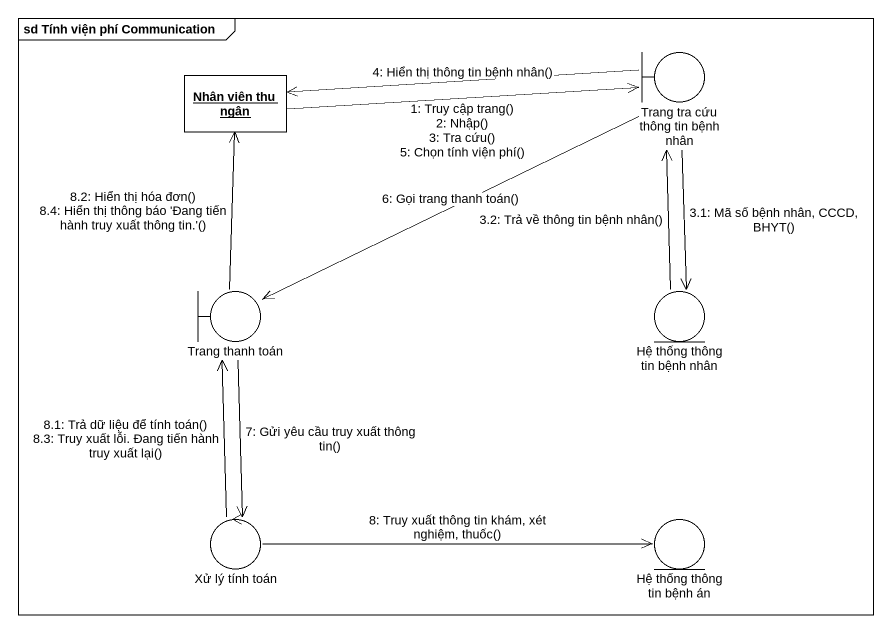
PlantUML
@startuml
mainframe sd Tính viện phí Communication
allowmixing
hide circle
hide empty members
object "Nhân viên thu ngân" as Nhân_viên_thu_ngân
boundary "Trang tra cứu thông tin bệnh nhân" as Trang_tra_cứu_thông_tin
boundary "Trang thanh toán" as Trang_thanh_toán
entity "Hệ thống thông tin bệnh nhân" as Hệ_thống_thông_tin_bệnh_nhân
control "Xử lý tính toán" as Xử_lý_tính_toán
entity "Hệ thống thông tin bệnh án" as Hệ_thống_thông_tin_bệnh_án
Nhân_viên_thu_ngân -right-> Trang_tra_cứu_thông_tin : 1: Truy cập trang()\n2: Nhập()\n3: Tra cứu()\n5: Chọn tính viện phí()
Trang_tra_cứu_thông_tin --> Hệ_thống_thông_tin_bệnh_nhân : 3.1: Mã số bệnh nhân, CCCD, BHYT()
Hệ_thống_thông_tin_bệnh_nhân -up-> Trang_tra_cứu_thông_tin : 3.2: Trả về thông tin bệnh nhân()
Trang_tra_cứu_thông_tin -left-> Nhân_viên_thu_ngân : 4: Hiển thị thông tin bệnh nhân()
Trang_tra_cứu_thông_tin -left-> Trang_thanh_toán : 6: Gọi trang thanh toán()
Trang_thanh_toán --> Xử_lý_tính_toán : 7: Gửi yêu cầu truy xuất thông tin()
Xử_lý_tính_toán -right-> Hệ_thống_thông_tin_bệnh_án : 8: Truy xuất thông tin khám, xét nghiệm, thuốc()
Xử_lý_tính_toán -up-> Trang_thanh_toán : 8.1: Trả dữ liệu để tính toán()\n8.3: Truy xuất lỗi. Đang tiến hành truy xuất lại()
Trang_thanh_toán -up-> Nhân_viên_thu_ngân : 8.2: Hiển thị hóa đơn()\n8.4: Hiển thị thông báo 'Đang tiến hành truy xuất thông tin.'()
@enduml
